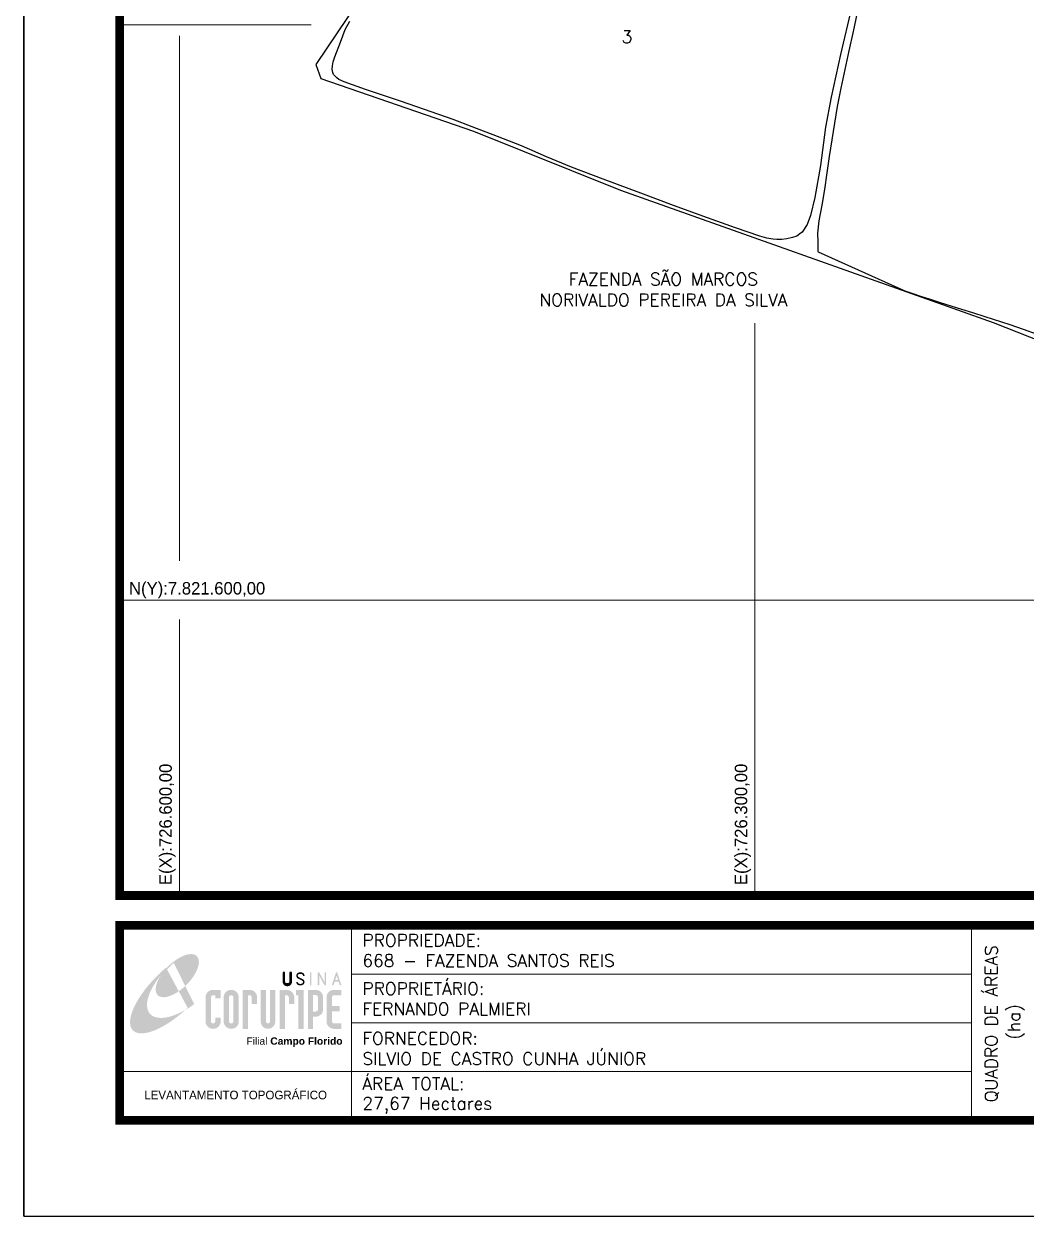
# Model space of a CAD drawing. Extents: x 725919 to 726969, y 7821279 to 7822764.
# Drawn here: x 725919 to 726441, y 7821279 to 7821900 of the extents above; entities that cross this region are included whole.
import ezdxf
from ezdxf.enums import TextEntityAlignment as Align

# ---------------------------------------------------------------- set-up
doc = ezdxf.new("R2010")
doc.units = 0
doc.header["$MEASUREMENT"] = 0
doc.linetypes.add('CONTINUO', pattern=[0])
doc.linetypes.add('LIN0', pattern=[0])
doc.layers.add('0114000668', color=1, linetype='Continuous', lineweight=25)
doc.layers.add('MALHA', color=8, linetype='Continuous', lineweight=9)
for name, color, linetype in [('0114000668005', 5, 'Continuous'), ('0114000668103', 5, 'Continuous'), ('MARGEM', 7, 'CONTINUO'), ('TEXTO CONFRONTANTES', 7, 'Continuous'), ('TEXTO_NUN_TAL', 7, 'Continuous')]:
    doc.layers.add(name, color=color, linetype=linetype)
doc.styles.add('ARIAL', font='arial.ttf')
doc.styles.add('Simplex', font='simplex.shx')

# ---------------------------------------------------------------- blocks, each defined once
blk = doc.blocks.new('A$C78F83FB3')
at = {"layer": 'MARGEM'}
h = blk.add_hatch(color=20, dxfattribs=at)
edge = h.paths.add_edge_path()
edge.add_ellipse((19.49, 23.77), major_axis=(-6.68, -6.67), ratio=0.469426, start_angle=292.7328, end_angle=601.2579)
edge.add_ellipse((22.83, 22.05), major_axis=(12.64, 11.29), ratio=0.457614, start_angle=79.9069, end_angle=107.9139)
edge = h.paths.add_edge_path()
edge.add_ellipse((18.28, 18.7), major_axis=(13.95, 13.59), ratio=0.386848, start_angle=63.9612, end_angle=264.5993)
edge.add_ellipse((22.83, 22.05), major_axis=(12.64, 11.29), ratio=0.457614, start_angle=107.9139, end_angle=245.1182, ccw=False)
edge.add_ellipse((19.49, 23.77), major_axis=(-6.68, -6.67), ratio=0.469426, start_angle=241.2579, end_angle=292.7328, ccw=False)
for color, points in [(20, [(15.46, 26.12), (14.17, 24.81), (14.06, 24.24), (14.39, 23.97), (14.67, 24.54), (19.47, 29.32), (18.48, 28.66), (17.31, 27.78)]), (7, [(58.42, 24.9), (57.9, 24.9), (57.9, 21.73, -0.414214), (57.15, 20.98), (56.84, 20.98, -0.414214), (56.09, 21.73), (56.09, 24.9), (55.57, 24.9), (55.57, 21.73, 0.414214), (56.84, 20.46), (57.15, 20.46, 0.414214), (58.42, 21.73)]), (7, [(61.7, 24.9), (61.23, 24.9, 0.396318), (60.04, 23.78), (60.04, 23.72, 0.151912), (60.39, 22.97), (60.46, 22.92), (62.18, 22), (62.85, 21.83, 0.12407), (62.51, 22.42), (60.75, 23.36, -0.13192), (60.56, 23.77, -0.385578), (61.23, 24.37), (61.7, 24.37, -0.414214), (62.37, 23.7), (62.89, 23.7, 0.414214)]), (7, [(62.37, 23.7), (62.89, 23.7, 0.414214), (61.7, 24.9), (61.23, 24.9, 0.396318), (60.04, 23.78), (60.04, 23.72, 0.151912), (60.39, 22.97), (60.46, 22.92), (62.18, 22), (62.18, 22, -0.131921), (62.37, 21.59, -0.385578), (61.7, 20.98), (61.23, 20.98, -0.414214), (60.56, 21.65), (60.04, 21.65, 0.414214), (61.23, 20.46), (61.7, 20.46, 0.402546), (62.89, 21.61, 0.165292), (62.51, 22.42), (60.75, 23.36, -0.13192), (60.56, 23.77, -0.385578), (61.23, 24.37), (61.7, 24.37, -0.414214)]), (7, [(30.97, 12.46), (29.13, 12.46), (29.13, 8.21, 1), (34.29, 8.21), (34.29, 9.41), (32.45, 9.41), (32.45, 8.21, -1), (30.97, 8.21)])]:
    blk.add_hatch(color=color, dxfattribs=at).paths.add_polyline_path(points)
h = blk.add_hatch(color=7, dxfattribs=at)
h.paths.add_polyline_path([(65.24, 24.9), (64.72, 24.9), (64.72, 20.46), (65.24, 20.46)])
h.paths.add_polyline_path([(67.38, 20.46), (67.9, 20.46), (67.9, 23.74), (69.74, 20.46), (70.23, 20.46), (70.23, 24.9), (69.71, 24.9), (69.71, 21.58), (67.85, 24.9), (67.38, 24.9)])
h.paths.add_polyline_path([(72.17, 20.46), (72.72, 20.46), (73.14, 21.73), (74.49, 21.73), (74.9, 20.46), (75.45, 20.46), (74, 24.9), (73.62, 24.9)])
h.paths.add_polyline_path([(73.81, 23.8), (74.32, 22.25), (73.31, 22.25)], flags=16)
h = blk.add_hatch(color=7, dxfattribs=at)
h.paths.add_polyline_path([(31.71, 18.93, 0.414214), (29.13, 16.35), (29.13, 12.46), (30.97, 12.46), (30.97, 16.35, -0.414214), (31.71, 17.09), (32.45, 17.09), (32.45, 16.02), (34.29, 16.02), (34.29, 18.93)])
h.paths.add_polyline_path([(44.15, 17.09, -0.414214), (44.89, 16.35), (44.89, 14.1), (46.72, 14.1), (46.72, 16.17, 0.433937), (44.15, 18.93), (41.77, 18.93), (41.77, 12.46), (43.61, 12.46), (43.61, 17.09)])
h.paths.add_polyline_path([(43.61, 12.46), (41.77, 12.46), (41.77, 5.62), (43.61, 5.62)])
h.paths.add_polyline_path([(47.92, 12.46), (49.75, 12.46), (49.75, 18.93), (47.92, 18.93)])
h.paths.add_polyline_path([(52.91, 18.93), (51.08, 18.93), (51.08, 12.46), (52.91, 12.46)])
h.paths.add_polyline_path([(51.08, 8.12, -1), (49.75, 8.12), (49.75, 12.46), (47.92, 12.46), (47.92, 8.12, 1), (52.91, 8.12), (52.91, 12.46), (51.08, 12.46)])
h.paths.add_polyline_path([(54.41, 12.46), (56.25, 12.46), (56.25, 17.09), (56.79, 17.09, -0.414214), (57.53, 16.35), (57.53, 14.1), (59.36, 14.1), (59.36, 16.17, 0.433937), (56.79, 18.93), (54.41, 18.93)])
h.paths.add_polyline_path([(56.25, 12.46), (54.41, 12.46), (54.41, 5.62), (56.25, 5.62)])
h.paths.add_polyline_path([(60.73, 12.46), (62.58, 12.46), (62.58, 18.93), (60.02, 18.93), (60.02, 17.08), (60.73, 17.08)])
h.paths.add_polyline_path([(62.58, 12.46), (60.73, 12.46), (60.73, 5.62), (62.58, 5.62)])
h.paths.add_polyline_path([(64.06, 12.46), (65.82, 12.46), (65.82, 17.17), (66.66, 17.17, -0.450417), (67.48, 16.25), (67.48, 12.46), (69.24, 12.46, 0.002307), (69.24, 12.48, 0.005282), (69.23, 12.54, -0.000938), (69.23, 12.53), (69.23, 16.17, 0.433937), (66.66, 18.93), (64.06, 18.93)])
h.paths.add_polyline_path([(64.06, 5.62), (65.82, 5.62), (65.82, 9.77), (66.66, 9.77, 0.426056), (69.24, 12.46), (67.48, 12.46), (67.48, 12.45, -0.450417), (66.66, 11.53), (65.82, 11.53), (65.82, 12.46), (64.06, 12.46)])
h.paths.add_polyline_path([(70.37, 12.46), (74.87, 12.46), (74.87, 13.44), (72.21, 13.44), (72.21, 16.35, -0.414214), (72.95, 17.09), (75.38, 17.09), (75.38, 18.93), (72.95, 18.93, 0.414214), (70.37, 16.35)])
h.paths.add_polyline_path([(72.21, 11.62), (74.87, 11.62), (74.87, 12.46), (70.37, 12.46), (70.37, 8.21, 0.414214), (72.95, 5.62), (75.38, 5.62), (75.38, 7.47), (72.95, 7.47, -0.414214), (72.21, 8.21)])
h = blk.add_hatch(color=7, dxfattribs=at)
h.paths.add_polyline_path([(35.29, 16.35), (35.29, 8.21, 1), (40.46, 8.21, 0.016978), (40.45, 8.38), (40.45, 16.17, 0.433937), (37.88, 18.93), (37.87, 18.93, 0.41391)])
h.paths.add_polyline_path([(38.62, 16.35), (38.62, 8.21, -1), (37.13, 8.21), (37.13, 16.35, -1)], flags=16)
at = {"layer": 'MARGEM', "color": 7}
blk.add_lwpolyline([(58.42, 24.9), (57.9, 24.9), (57.9, 21.73, -0.414214), (57.15, 20.98), (56.84, 20.98, -0.414214), (56.09, 21.73), (56.09, 24.9), (55.57, 24.9), (55.57, 21.73, 0.414214), (56.84, 20.46), (57.15, 20.46, 0.414214), (58.42, 21.73), (58.42, 24.9)], format="xyb", close=True, dxfattribs=at)
at = {"layer": 'MARGEM', "color": 252, "insert": (43.05, 2.72), "char_height": 2.5, "width": 33.0271, "attachment_point": 1, "style": 'ARIAL'}
blk.add_mtext('Filial {\\fArial|b1|i0|c0|p34;Campo Florido}', dxfattribs=at)

msp = doc.modelspace()

# ---------------------------------------------------------------- linework, layer by layer
at = {"layer": '0114000668', "linetype": 'CONTINUO'}
msp.add_lwpolyline([(726093.03, 7821911.87), (726071.14, 7821879.32), (726073.72, 7821871.99), (726153.26, 7821844.5), (726229.98, 7821813.78), (726312.67, 7821784.35), (726424.15, 7821744.72), (726480.24, 7821722.73)], dxfattribs=at)
at = {"layer": '0114000668005', "linetype": 'CONTINUO'}
msp.add_lwpolyline([(726446.82, 7821738.65), (726439.98, 7821741.09), (726433.13, 7821743.53), (726420.04, 7821747.75), (726413.6, 7821749.74), (726407.85, 7821751.54), (726396.7, 7821755.05), (726391.63, 7821756.69), (726386.56, 7821758.32), (726382.46, 7821759.69), (726378.36, 7821761.05), (726333.15, 7821781.47), (726333.05, 7821781.85), (726332.97, 7821786.58), (726332.89, 7821791.32), (726333.59, 7821797.78), (726335.07, 7821805.97), (726336.55, 7821814.16), (726337.76, 7821822.74), (726338.98, 7821831.31), (726340.29, 7821839.96), (726343.11, 7821857.38), (726345.06, 7821867), (726347.02, 7821876.62), (726349.12, 7821886.43), (726351.36, 7821896.44), (726353.59, 7821906.45)], dxfattribs=at)
at = {"layer": '0114000668103', "linetype": 'Continuous'}
msp.add_lwpolyline([(726350.3, 7821908.76), (726344.72, 7821884.47), (726339.76, 7821862.2), (726336.9, 7821846.63), (726334.25, 7821826.65), (726331.25, 7821809.97), (726328.94, 7821800.49), (726327.26, 7821795.79), (726324.61, 7821791.95), (726323.47, 7821790.91), (726321.83, 7821789.82), (726319.64, 7821789.11), (726316.66, 7821788.4), (726314.01, 7821788.07), (726311.52, 7821787.96), (726309.41, 7821788.15), (726306.32, 7821788.67), (726302.57, 7821789.74), (726289.99, 7821794.14), (726275.35, 7821799.31), (726257.66, 7821805.71), (726242.03, 7821811.73), (726220.84, 7821819.52), (726204.39, 7821825.76), (726191.4, 7821831.15), (726178.32, 7821836.87), (726165.76, 7821841.71), (726152.69, 7821846.83), (726142.64, 7821850.58), (726131.24, 7821854.62), (726115.81, 7821859.98), (726097.1, 7821866.25), (726085.85, 7821870.22), (726083.09, 7821871.53), (726082.08, 7821872.32), (726081.18, 7821873.25), (726080.41, 7821874.13), (726079.92, 7821875.05), (726079.68, 7821876.69), (726079.76, 7821878.52), (726080.11, 7821880.62), (726081.1, 7821883.35), (726084, 7821890.86), (726086.4, 7821897.62), (726088.89, 7821901.92)], dxfattribs=at)
at = {"layer": 'MALHA', "linetype": 'Continuous'}
for p, q in [((725968.9, 7821900), (726068.73, 7821900)), ((726000, 7821620.42), (726000, 7821894.16)), ((726300, 7821445.99), (726300, 7821744.44)), ((725968.9, 7821600), (726473.07, 7821600)), ((726000, 7821445.99), (726000, 7821589.85))]:
    msp.add_line(p, q, dxfattribs=at)
at = {"layer": 'MARGEM', "color": 174, "linetype": 'LIN0'}
msp.add_line((725918.9, 7821278.79), (725918.9, 7822763.79), dxfattribs=at)
at = {"layer": 'MARGEM', "color": 174, "linetype": 'LIN0', "flags": 128}
msp.add_lwpolyline([(726968.9, 7821278.79), (726968.9, 7822763.79), (725918.9, 7822763.79), (725918.9, 7821278.79)], close=True, dxfattribs=at)
at = {"layer": 'MARGEM', "color": 174, "linetype": 'LIN0', "const_width": 4.54, "flags": 128}
for points in [[(726918.9, 7821445.99), (726918.9, 7822713.79), (725968.9, 7822713.79), (725968.9, 7821445.99)], [(725968.9, 7821430.44), (726918.9, 7821430.44), (726918.9, 7821328.79), (725968.9, 7821328.79)]]:
    msp.add_lwpolyline(points, close=True, dxfattribs=at)
at = {"layer": 'MARGEM', "color": 174, "linetype": 'LIN0', "flags": 128}
for points, const_width in [([(726089.69, 7821430.44), (726089.69, 7821328.79)], 0.505), ([(726089.69, 7821430.44), (726089.69, 7821329.72)], 0.5), ([(726412.96, 7821430.44), (726412.96, 7821330.04)], 0.505), ([(726089.69, 7821405.03), (726412.96, 7821405.03)], 0.505), ([(726089.69, 7821379.62), (726412.96, 7821379.62)], 0.505), ([(725968.9, 7821354.21), (726412.96, 7821354.21)], 0.505)]:
    msp.add_lwpolyline(points, dxfattribs=dict(at, const_width=const_width))

# ---------------------------------------------------------------- block references
at = {"layer": 'MARGEM', "linetype": 'ByBlock', "xscale": 1.529002714846904, "yscale": 1.529002714846904, "zscale": 1.529002714846904}
msp.add_blockref('A$C78F83FB3', (725969.09, 7821367.85), dxfattribs=at)

# ---------------------------------------------------------------- texts
at = {"layer": 'MALHA'}
msp.add_text('N(Y):7.821.600,00', height=6.5, dxfattribs=at).set_placement((725973.72, 7821600.98), align=Align.BOTTOM_LEFT)
for s, p in [('E(X):726.600,00', (725997.96, 7821451.41)), ('E(X):726.300,00', (726297.96, 7821451.41))]:
    msp.add_text(s, height=6.5, rotation=90, dxfattribs=at).set_placement(p, align=Align.BOTTOM_LEFT)
at = {"layer": 'MARGEM', "color": 7, "linetype": 'Continuous', "lineweight": 9, "style": 'Simplex'}
for s, p in [('PROPRIEDADE:', (726095.4, 7821425.88)), ('PROPRIETÁRIO:', (726095.4, 7821400.7)), ('FORNECEDOR:', (726095.4, 7821374.77)), ('ÁREA TOTAL:', (726095.4, 7821351.09))]:
    msp.add_text(s, height=6.5, dxfattribs=at).set_placement(p, align=Align.TOP_LEFT)
at = {"layer": 'MARGEM', "color": 7, "linetype": 'Continuous', "style": 'Simplex'}
for s, p in [('QUADRO DE ÁREAS', (726423.24, 7821379.14)), ('(ha)', (726435.11, 7821380.14))]:
    msp.add_text(s, height=6.5, rotation=90, dxfattribs=at).set_placement(p, align=Align.MIDDLE_CENTER)
for s, p in [('668 - FAZENDA SANTOS REIS', (726095.4, 7821415.28)), ('FERNANDO PALMIERI', (726095.4, 7821390.1)), ('SILVIO DE CASTRO CUNHA JÚNIOR', (726095.4, 7821364.17)), ('27,67 Hectares', (726095.4, 7821340.85))]:
    msp.add_text(s, height=6.5, dxfattribs=at).set_placement(p, align=Align.TOP_LEFT)
at = {"layer": 'MARGEM', "color": 7, "linetype": 'ByBlock'}
msp.add_text('LEVANTAMENTO TOPOGRÁFICO', height=4.5, dxfattribs=at).set_placement((726029.3, 7821341.96), align=Align.MIDDLE_CENTER)
at = {"layer": 'TEXTO CONFRONTANTES', "linetype": 'Continuous', "insert": (726252.32, 7821761.96, -460.2), "char_height": 6.5, "width": 350.4335, "attachment_point": 5, "style": 'Simplex'}
msp.add_mtext('FAZENDA SÃO MARCOS\\PNORIVALDO PEREIRA DA SILVA', dxfattribs=at)
at = {"layer": 'TEXTO_NUN_TAL', "linetype": 'Continuous', "style": 'Simplex'}
msp.add_text('3', height=6.5, dxfattribs=at).set_placement((726230.55, 7821890.48))

doc.saveas('drawing.dxf')
